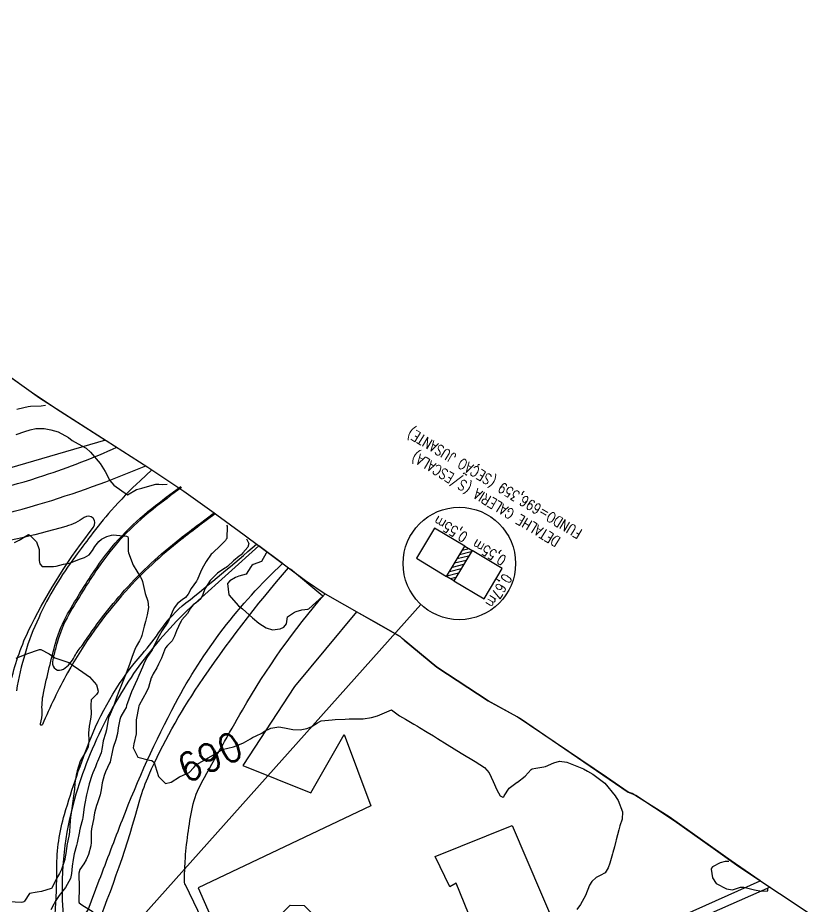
# Model space of a CAD drawing. Header units: metres. Extents: x 286371 to 293043, y 7462578 to 7466404.
# Drawn here: x 288853.9 to 288968.1, y 7465219.5 to 7465345.8 of the extents above; entities that cross this region are included whole.
import ezdxf
from ezdxf.enums import TextEntityAlignment as Align

# ---------------------------------------------------------------- set-up
doc = ezdxf.new("R2010")
doc.units = ezdxf.units.M
doc.header["$MEASUREMENT"] = 0
doc.linetypes.add('CONTINUO', pattern=[0])
for name, color, linetype in [('Area', 45, 'Continuous'), ('Canteiro', 45, 'Continuous'), ('Cotas', 45, 'Continuous'), ('Curvas de Nivel 1m', 11, 'Continuous'), ('Curvas de Nivel 5m', 15, 'Continuous'), ('Edificações', 30, 'Continuous'), ('TEXTO', 45, 'Continuous'), ('Vias primárias', 230, 'Continuous')]:
    doc.layers.add(name, color=color, linetype=linetype)
doc.styles.add('ROMANS', font='romans', dxfattribs={"height": 0.2})
doc.styles.add('Style-STANDARD', font='STANDARD.shx')

msp = doc.modelspace()

# ---------------------------------------------------------------- linework, layer by layer
at = {"layer": 'Area'}
msp.add_polyline3d([(288849.25, 7465297.3, 696.16), (288857.01, 7465291.79, 693.72), (288872.43, 7465281.93, 690.99), (288877.56, 7465278.48, 691.5), (288881.51, 7465275.67, 704.32), (288886.12, 7465272.3, 697.24), (288894.85, 7465265.79, 702.09), (288897.63, 7465263.9, 720.48), (288908.31, 7465257.83, 761.12), (288908.91, 7465257.29, 770.98), (288913.54, 7465253.47, 695.23), (288920.83, 7465248.68, 700.45), (288925.44, 7465246.16, 695.14), (288940.75, 7465235.71, 693.15), (288941.82, 7465235.26, 692.84), (288947.3, 7465231.69, 695.11), (288953.18, 7465227.52, 689.2), (288956.47, 7465225.11, 699.51), (288968.06, 7465217.44, 697.42)], dxfattribs=at)
at = {"layer": 'Canteiro', "elevation": 703.54}
msp.add_lwpolyline([(288877.22, 7465279.02, 0.007203), (288873.13, 7465275.91, 0.077717), (288865.33, 7465267.56, 0.018719), (288861.2, 7465260.97, 0.063822), (288859.53, 7465256.95, 0.003805), (288859.03, 7465255.08), (288858.88, 7465254.21, 0.662623), (288860.44, 7465253.2, 0.126462), (288862.02, 7465254.99, -0.069579), (288863.14, 7465256.59, -0.039238), (288869.13, 7465264.41, -0.044166), (288876.99, 7465271.73, -0.004014), (288879.71, 7465273.81), (288881.9, 7465275.46)], format="xyb", dxfattribs=at)
at = {"layer": 'Canteiro'}
for points in [[(288836.53, 7465268.84), (288842.03, 7465263.91, -0.06337), (288848.49, 7465256.45, -0.037222), (288851.03, 7465251.93, 0.70686), (288853.15, 7465252.14, -0.056042), (288855.83, 7465259.4, -0.049769), (288864.71, 7465273.39, 0.865376), (288863.4, 7465274.76, -0.082393), (288860.78, 7465273.49, -0.03963), (288846.45, 7465270.44, -0.005458), (288837.01, 7465269.31, 0.343593)], [(288863.94, 7465218.97), (288865.53, 7465223.17, -0.001615), (288868.82, 7465231.78, -0.029896), (288876.37, 7465248.35, -0.083468), (288891.6, 7465268.21), (288888.23, 7465270.72), (288879.58, 7465262.96, 0.047927), (288871.92, 7465254.63, 0.043141), (288866.46, 7465245.95, 0.049056), (288862, 7465234.69, 0.084381), (288860.31, 7465219.51, -0.033462), (288860.27, 7465216.07, 0.746053), (288861.48, 7465215.61, 0.010891)]]:
    msp.add_lwpolyline(points, format="xyb", close=True, dxfattribs=at)
at = {"layer": 'Curvas de Nivel 1m', "flags": 128}
for points, elevation in [([(288853.69, 7465286.57), (288854.93, 7465286.98), (288855.7, 7465287.22), (288856.49, 7465287.4), (288857.7, 7465287.4), (288858.62, 7465287.24), (288859.7, 7465286.93), (288861.15, 7465286.12), (288861.68, 7465285.71), (288862.53, 7465285.24), (288863.66, 7465284.62), (288864.29, 7465284.07), (288865.63, 7465282.42), (288865.89, 7465282.05), (288866.34, 7465281.32), (288867.05, 7465280.03), (288867.58, 7465279.37), (288869.56, 7465277.99), (288870.8, 7465278.75), (288871.58, 7465278.95), (288872.38, 7465279.15), (288873.59, 7465279.5), (288874, 7465279.52), (288874.48, 7465279.47), (288875.16, 7465279.52)], 691), ([(288883.63, 7465273.68), (288883.73, 7465273.54), (288883.65, 7465271.78), (288883.59, 7465271.66), (288883.46, 7465271.5), (288882.61, 7465270.63), (288881.77, 7465269.81), (288881.58, 7465269.66), (288881.43, 7465269.53), (288880.72, 7465268.52), (288880.36, 7465267.83), (288880.02, 7465267.21), (288879.44, 7465265.84), (288879.42, 7465265.8), (288879.37, 7465265.72), (288878.58, 7465264.64), (288878.17, 7465263.86), (288877.81, 7465263.39), (288877.33, 7465263.04), (288876.66, 7465262.55), (288876.2, 7465261.89), (288875.91, 7465261.29), (288875.3, 7465259.9), (288875.28, 7465259.87), (288874.49, 7465258.7), (288874.05, 7465257.92), (288873.77, 7465257.4), (288873.23, 7465256.31), (288873.1, 7465256.06), (288873.03, 7465255.94), (288872.31, 7465254.85), (288871.88, 7465253.95), (288871.68, 7465253.46), (288871.17, 7465252.31), (288871.06, 7465252.07), (288871.01, 7465251.97), (288870.91, 7465251.71), (288870.12, 7465249.98), (288869.53, 7465248.42), (288869.42, 7465248), (288869.34, 7465247.76), (288869.09, 7465247.35), (288868.61, 7465246.48), (288868.45, 7465246.01), (288868.22, 7465244.85), (288868.1, 7465244.02), (288867.9, 7465243.15), (288867.52, 7465242.03), (288867.42, 7465241.62), (288867.08, 7465240.03), (288867.06, 7465239.96), (288866.98, 7465239.82), (288866.41, 7465238.59), (288866.22, 7465238.05), (288865.96, 7465237.03), (288865.79, 7465236.05), (288865.65, 7465235.31), (288865.22, 7465234.06), (288865.13, 7465233.82), (288864.87, 7465232.76), (288864.77, 7465232.16), (288864.75, 7465232.07), (288864.43, 7465230.48), (288864.38, 7465230.07), (288864.35, 7465228.53), (288864.32, 7465228.07), (288864.01, 7465226.84), (288863.67, 7465226.08), (288863.35, 7465225.49), (288862.74, 7465224.68), (288862.63, 7465224.2), (288862.62, 7465224.1), (288862.67, 7465222.13), (288862.67, 7465222.09), (288862.61, 7465220.16), (288862.61, 7465220.1), (288862.67, 7465219.96), (288863.06, 7465219.7), (288864.65, 7465218.69)], 691), ([(288853.46, 7465271.21), (288854.15, 7465271.55), (288855.22, 7465272.22), (288855.48, 7465272.32), (288855.57, 7465272.31), (288855.72, 7465272.21), (288856.59, 7465271.32), (288856.97, 7465270.19), (288856.96, 7465268.65), (288857.09, 7465268.19), (288857.41, 7465267.81), (288859.03, 7465267.77), (288859.41, 7465267.82), (288860.45, 7465268.13), (288861.28, 7465268.26), (288861.42, 7465268.29), (288862.71, 7465268.81), (288863.43, 7465269.07), (288864.08, 7465269.43), (288864.56, 7465270.07), (288864.9, 7465270.62), (288865.46, 7465271.33), (288865.85, 7465271.66), (288866.62, 7465272.04), (288867.26, 7465272.25), (288867.48, 7465272.28), (288869.39, 7465272.08), (288869.48, 7465272.06), (288869.57, 7465271.99), (288869.64, 7465271.82), (288869.63, 7465269.99), (288869.67, 7465269.75), (288870.35, 7465267.98), (288871.38, 7465266.28), (288871.57, 7465265.96), (288871.68, 7465265.65), (288872.07, 7465263.95), (288872.41, 7465262.87), (288872.51, 7465261.95), (288872.32, 7465260.93), (288872.1, 7465259.95), (288871.92, 7465259.31), (288871.58, 7465257.96), (288871.5, 7465257.71), (288871.24, 7465257.21), (288870.79, 7465256.42), (288870.58, 7465255.97), (288870.18, 7465255.01), (288869.86, 7465253.98), (288869.69, 7465253.48), (288869.17, 7465252.13), (288869.11, 7465252), (288869.08, 7465251.92), (288868.32, 7465250.02), (288867.99, 7465249.16), (288867.58, 7465248.03), (288867.45, 7465247.68), (288867.09, 7465246.8), (288866.85, 7465246.26), (288866.79, 7465246.04), (288866.55, 7465244.54), (288866.4, 7465244.04), (288866.06, 7465243.02), (288865.93, 7465242.05), (288865.78, 7465241.27), (288865.29, 7465240.06), (288865.2, 7465239.85), (288864.97, 7465239.29), (288864.59, 7465238.44), (288864.46, 7465238.07), (288864.11, 7465236.9), (288863.89, 7465236.08), (288863.7, 7465235.3), (288863.46, 7465234.09), (288863.39, 7465233.58), (288863.17, 7465232.09), (288863.12, 7465231.83), (288862.83, 7465230.63), (288862.73, 7465230.19), (288862.72, 7465230.1), (288862.4, 7465228.5), (288862.3, 7465228.1), (288861.95, 7465226.93), (288861.8, 7465226.11), (288861.67, 7465225.19), (288861.56, 7465224.11), (288861.41, 7465223.42), (288860.7, 7465222.15), (288859.82, 7465221.01), (288859.24, 7465220.15), (288859.05, 7465219.76), (288858.66, 7465218.98)], 692), ([(288889.29, 7465269.79), (288889.3, 7465269.76), (288889.26, 7465269.7), (288888.62, 7465268.5), (288887.41, 7465268.05), (288887.2, 7465267.93), (288887.06, 7465267.73), (288886.44, 7465266.69), (288885.38, 7465266.4), (288884.9, 7465266.24), (288884.09, 7465265.77), (288883.76, 7465265.39), (288883.94, 7465263.78), (288885.32, 7465262.21), (288885.91, 7465261.75), (288887.3, 7465260.48), (288888.21, 7465259.71), (288889.27, 7465259.05), (288890.17, 7465258.78), (288891.27, 7465258.91), (288891.78, 7465259.16), (288892.16, 7465259.65), (288892.3, 7465260.65), (288893.31, 7465261.3), (288893.55, 7465261.39), (288894.35, 7465261.62), (288895.2, 7465261.73), (288895.32, 7465261.79), (288897.34, 7465263.56), (288892.73, 7465267.42)], 689), ([(288853.72, 7465254.75), (288855.21, 7465255.37), (288857.03, 7465255.99), (288857.22, 7465256), (288858.4, 7465255.35), (288859.2, 7465254.8), (288861.19, 7465254.12), (288863.17, 7465252.78), (288864.13, 7465252.08), (288865.15, 7465250.96), (288865.36, 7465250.06), (288865.32, 7465249.87), (288865.13, 7465249.58), (288864.36, 7465248.83), (288864.33, 7465248.08), (288864.37, 7465246.79), (288864.28, 7465246.08), (288864.07, 7465245.06), (288864, 7465244.08), (288864.05, 7465243.06), (288863.93, 7465242.08), (288863.63, 7465241.46), (288862.99, 7465240.42), (288862.86, 7465240.22), (288862.81, 7465240.1), (288862.36, 7465238.71), (288862.22, 7465238.11), (288862.06, 7465236.98), (288861.99, 7465236.11), (288861.88, 7465235.14), (288861.73, 7465234.11), (288861.63, 7465233.37), (288861.43, 7465232.12), (288861.37, 7465231.6), (288861.29, 7465230.12), (288861.24, 7465229.7), (288860.92, 7465228.12), (288860.91, 7465228.01), (288860.78, 7465226.98), (288860.65, 7465226.24), (288860.62, 7465226.13), (288860.15, 7465224.72), (288859.87, 7465224.14), (288859.44, 7465223.42), (288858.84, 7465222.15), (288858.79, 7465222.07), (288858.7, 7465222), (288857.3, 7465221.57), (288856.69, 7465221.47), (288855.61, 7465221.28), (288854.88, 7465220.21), (288854.79, 7465220.09), (288854.67, 7465220.05), (288854.48, 7465220.03), (288852.67, 7465220.12)], 693), ([(288955.04, 7465225.83), (288954.52, 7465225.82), (288953.84, 7465225.64), (288952.76, 7465225.08), (288952.58, 7465224.91), (288952.53, 7465224.73), (288952.74, 7465223.51), (288953.25, 7465222.72), (288954.71, 7465221.93), (288955.6, 7465221.79), (288956.72, 7465222.18), (288957.19, 7465222.18), (288958.71, 7465221.81), (288959.69, 7465221.62), (288960.61, 7465221.65), (288960.63, 7465221.98)], 689), ([(288891.66, 7465218.65), (288892.67, 7465219.63), (288894.67, 7465219.6), (288896.64, 7465217.57)], 691)]:
    msp.add_lwpolyline(points, dxfattribs=dict(at, elevation=elevation))
at = {"layer": 'Curvas de Nivel 5m', "elevation": 690, "flags": 128}
for points in [[(288853.8, 7465290.18), (288854, 7465290.23), (288855.4, 7465290.56), (288855.75, 7465290.59), (288857.28, 7465290.65), (288857.89, 7465290.74)], [(288886.46, 7465271.74), (288886.81, 7465271.05), (288886.63, 7465270.55), (288885.94, 7465269.75), (288885.71, 7465269.47), (288885.43, 7465269.24), (288884.6, 7465268.59), (288883.74, 7465267.78), (288883.55, 7465267.63), (288883.4, 7465267.54), (288882.36, 7465266.83), (288881.38, 7465265.89), (288881.34, 7465265.85), (288881.31, 7465265.82), (288880.56, 7465264.62), (288880.26, 7465263.83), (288879.99, 7465263.18), (288879.33, 7465262.65), (288878.86, 7465262.32), (288878.5, 7465261.86), (288878.06, 7465261.1), (288877.29, 7465260.19), (288877.15, 7465260.01), (288877.09, 7465259.88), (288876.51, 7465258.64), (288876.21, 7465257.89), (288875.91, 7465257.23), (288875.23, 7465256.55), (288874.93, 7465256.2), (288874.8, 7465255.91), (288874.36, 7465254.76), (288873.97, 7465253.92), (288873.72, 7465253.39), (288873.17, 7465252.52), (288872.98, 7465252.12), (288872.92, 7465251.94), (288872.53, 7465250.56), (288872.24, 7465249.95), (288871.19, 7465248.06), (288871.16, 7465247.97), (288871.1, 7465247.7), (288870.82, 7465246.23), (288870.79, 7465245.98), (288870.77, 7465244.25), (288870.76, 7465243.98), (288870.42, 7465242.58), (288870.35, 7465241.98), (288870.99, 7465240.67), (288872.69, 7465240.24), (288872.99, 7465240.21), (288873.35, 7465239.94), (288873.46, 7465239.46), (288873.93, 7465237.93), (288874.93, 7465236.91), (288875.74, 7465237.1), (288876.94, 7465237.88), (288878.31, 7465238.5), (288878.96, 7465239.21), (288879.25, 7465239.56), (288879.69, 7465239.83), (288880.52, 7465240.28), (288880.99, 7465240.56), (288881.77, 7465241.03), (288883, 7465241.78), (288884.61, 7465242.16), (288885.01, 7465242.29), (288886.03, 7465242.72), (288887.03, 7465243.29), (288887.3, 7465243.45), (288887.83, 7465243.71), (288888.64, 7465244.1), (288889.04, 7465244.36), (288889.91, 7465244.82), (288891.05, 7465244.99), (288891.85, 7465244.85), (288893.05, 7465244.59), (288894.1, 7465244.57), (288895.05, 7465244.75), (288895.64, 7465245.01), (288896.56, 7465245.58), (288896.87, 7465245.77), (288897.07, 7465245.84), (288898.64, 7465245.98), (288899.07, 7465246.01), (288900.5, 7465246.1), (288901.07, 7465246.11), (288902.44, 7465246.13), (288903.07, 7465246.15), (288904.24, 7465246.31), (288905.08, 7465246.56), (288907.09, 7465247.41), (288908.24, 7465246.56), (288909.07, 7465246.07), (288910.28, 7465245.37), (288910.76, 7465245.06), (288911.06, 7465244.89), (288912.17, 7465244.21), (288913.04, 7465243.69), (288913.65, 7465243.32), (288915.02, 7465242.47), (288917, 7465241.26), (288918.99, 7465240.06), (288920.31, 7465239.21), (288920.96, 7465238.44), (288921.56, 7465237.2), (288922.08, 7465236.03), (288922.56, 7465235.18), (288922.91, 7465235.01), (288923.04, 7465235.04), (288923.13, 7465235.17), (288923.84, 7465236.25), (288924.94, 7465237.1), (288924.97, 7465237.11), (288925.02, 7465237.14), (288926.11, 7465237.98), (288926.97, 7465238.93), (288927.08, 7465239.01), (288927.62, 7465239.1), (288928.77, 7465239.29), (288928.98, 7465239.36), (288930.19, 7465239.87), (288930.99, 7465240.11), (288932.04, 7465239.98), (288934.38, 7465239), (288934.96, 7465238.69), (288935.7, 7465238.24), (288937.41, 7465236.96), (288938.91, 7465235.18), (288939.06, 7465234.93), (288939.31, 7465234.52), (288939.95, 7465232.92), (288939.9, 7465231.88), (288939.56, 7465230.92), (288939.4, 7465230.36), (288939.06, 7465228.93), (288939.01, 7465228.73), (288938.8, 7465227.94), (288938.58, 7465227.14), (288938.53, 7465226.94), (288938.12, 7465225.58), (288937.89, 7465224.95), (288937.45, 7465224.25), (288936.74, 7465223.83), (288936.17, 7465223.54), (288935.6, 7465222.98), (288935.25, 7465222.45), (288934.69, 7465220.99), (288933.95, 7465219.73), (288933.42, 7465219.01)]]:
    msp.add_lwpolyline(points, dxfattribs=at)
at = {"layer": 'Edificações'}
for points in [[(288849.81, 7465296.9), (288855.82, 7465292.64), (288859.45, 7465290.23), (288866.42, 7465285.77), (288848.18, 7465280.45)], [(288922.69, 7465207), (288916.27, 7465222.75), (288915.36, 7465222.22), (288913.31, 7465226.53), (288924.27, 7465230.97), (288932.74, 7465211.12), (288959.53, 7465223.09), (288955.38, 7465225.91), (288946.56, 7465232.17), (288941.29, 7465235.49), (288940.75, 7465235.71), (288937.66, 7465237.82), (288924.97, 7465246.42), (288920.83, 7465248.68), (288913.54, 7465253.47), (288908.61, 7465257.56), (288908.31, 7465257.83), (288904.55, 7465259.97), (288902.13, 7465261.35), (288893.28, 7465250.71), (288885.95, 7465239.48), (288895.59, 7465235.61), (288900.36, 7465243.88), (288904.14, 7465233.76), (288879.61, 7465222.11), (288886.55, 7465206.2)]]:
    msp.add_lwpolyline(points, dxfattribs=at)
at = {"layer": 'TEXTO', "linetype": 'CONTINUO'}
for p, q in [((288913.22, 7465273.25), (288910.65, 7465268.96)), ((288917.51, 7465270.68), (288913.22, 7465273.25)), ((288914.93, 7465266.39), (288917.51, 7465270.68)), ((288914.93, 7465266.39), (288917.51, 7465270.68)), ((288918.54, 7465270.06), (288915.96, 7465265.77)), ((288918.11, 7465270.31), (288917.14, 7465270.07)), ((288917.51, 7465270.68), (288918.54, 7465270.06)), ((288910.65, 7465268.96), (288914.93, 7465266.39)), ((288918.06, 7465269.27), (288916.41, 7465268.86)), ((288918.43, 7465269.88), (288916.78, 7465269.46)), ((288916.97, 7465267.45), (288915.32, 7465267.04)), ((288917.33, 7465268.06), (288915.69, 7465267.65)), ((288917.7, 7465268.66), (288916.05, 7465268.25)), ((288915.96, 7465265.77), (288914.93, 7465266.39)), ((288916.61, 7465266.84), (288914.96, 7465266.43)), ((288916.24, 7465266.24), (288915.5, 7465266.05))]:
    msp.add_line(p, q, dxfattribs=at)
msp.add_polyline3d([(288922.82, 7465267.49, 0), (288918.54, 7465270.06, 0), (288915.96, 7465265.77, 0), (288920.25, 7465263.2, 0), (288922.82, 7465267.49, 0)], close=True, dxfattribs=at)
msp.add_polyline3d([(288771.66, 7465106.08, 0), (288911.26, 7465262.39, 0)], dxfattribs=at)
msp.add_circle((288916.73, 7465268.22), 8, dxfattribs=at)
at = {"layer": 'Vias primárias'}
for points, elevation in [([(288724.26, 7465345.82), (288723.72, 7465344.67, 0.23452), (288723.83, 7465339.4, -0.017584), (288733.87, 7465318.37, 0.026968), (288739.25, 7465307.65, 0.086909), (288752.09, 7465292.14, 0.045722), (288758.49, 7465287.63, 0.081196), (288771.6, 7465282.68, 0.031554), (288780.65, 7465281.44, -0.013331), (288791.5, 7465280.36, 0.00203), (288814.01, 7465277.6, 0.014634), (288827.98, 7465276.36, 0.053525), (288842.41, 7465277.05, 0.041186), (288857.66, 7465280.73, 0.024661), (288868.04, 7465284.74, 5.27988)], 686.38), ([(288838.42, 7465272.68, 0.040356), (288856.81, 7465276.6, 0.027207), (288872.14, 7465282.11, -0.20252)], 691.04), ([(288872.99, 7465281.55), (288871.33, 7465279.99, 0.022991), (288867.23, 7465275.75, 0.020952), (288864.28, 7465272.12, -0.000996), (288862.13, 7465269.25, 0.052707), (288856.91, 7465260.51, 0.068682), (288853.74, 7465250.13, 0.046295)], 691.04), ([(288882.02, 7465275.3), (288879.83, 7465273.65, 0.004014), (288877.12, 7465271.57, 0.044166), (288869.28, 7465264.27, 0.056915), (288861.03, 7465252.69, 0.025709), (288857.43, 7465245.3, -0.980906), (288857.15, 7465245.41, 0.109823), (288857.4, 7465247.12, -0.070776), (288857.59, 7465249.79, -0.014531), (288859.34, 7465257.01, -0.063822), (288861.03, 7465261.07, -0.018719), (288865.16, 7465267.67, -0.077717), (288873.01, 7465276.06, -0.007203), (288877.11, 7465279.18, -0.328596)], 703.54), ([(288960.92, 7465222.17), (288898.12, 7465194.51, -0.36718), (288890.1, 7465196.89), (288877.78, 7465222.5, -0.119559), (288877.63, 7465223.21, -0.008747), (288877.74, 7465225.85, -0.036475), (288878.79, 7465233.56, -0.07441), (288880.13, 7465237.14, -0.003727), (288885.88, 7465247.36, -0.048741), (288897.63, 7465263.9, -0.456017)], 698.7)]:
    msp.add_lwpolyline(points, format="xyb", dxfattribs=dict(at, elevation=elevation))
for points in [[(288729.78, 7465082.51), (288734.64, 7465097.78), (288737.35, 7465105.94, -0.034797), (288741.6, 7465116.24, -0.039751), (288747.24, 7465125.64, -0.018373), (288752.37, 7465132.3, -0.055346), (288763, 7465142.55, -0.033619), (288773.56, 7465149.6, -0.055358), (288786.64, 7465155.31, 0.001827), (288796.41, 7465158.38, 0.008109), (288809.32, 7465162.72, 0.03109), (288822.9, 7465168.5, 0.008099), (288832.11, 7465173.31, 0.084057), (288843.48, 7465182.22, 0.069404), (288854.45, 7465198.27, 0.081426), (288858.59, 7465211.73, 0.033831), (288859.49, 7465224.93, -0.070643), (288860.58, 7465232.54, -0.024724), (288864.31, 7465243.36, -0.083154), (288871.61, 7465255.33, 0.027995), (288874.28, 7465258.79, -0.074861), (288877.84, 7465262.61, 0.011892), (288887.9, 7465270.97)], [(288850.75, 7465185.25, 0.043883), (288857.53, 7465197.85, 0.007073), (288859.99, 7465203.8, -0.003468), (288864.84, 7465215.78, 0.030302), (288871.31, 7465234.61, -0.037287), (288872.6, 7465238.19, -0.043371), (288879.67, 7465250.94, -0.030944), (288892.45, 7465267.58)]]:
    msp.add_lwpolyline(points, format="xyb", dxfattribs=at)

# ---------------------------------------------------------------- texts
at = {"layer": 'Cotas', "style": 'Style-STANDARD'}
msp.add_text('690', height=4, rotation=24.7187, dxfattribs=at).set_placement((288881.26, 7465240.69, 690), align=Align.MIDDLE_CENTER)
at = {"layer": 'TEXTO', "style": 'ROMANS', "width": 0.8}
for s, rotation, p in [('FUNDO=696,359 (SEÇÃO JUSANTE)', 149.0309, (288934.34, 7465272.93)), ('DETALHE GALERIA (S/ESCALA)', 149.0309, (288931.23, 7465271.79)), ('0,55m', 149.0309, (288918.06, 7465272.42)), ('0,55m', 149.0309, (288923.55, 7465269.1)), ('0,67m', 239.0309, (288923.04, 7465266.91))]:
    msp.add_text(s, height=1.5, rotation=rotation, dxfattribs=at).set_placement(p)

doc.saveas('drawing.dxf')
